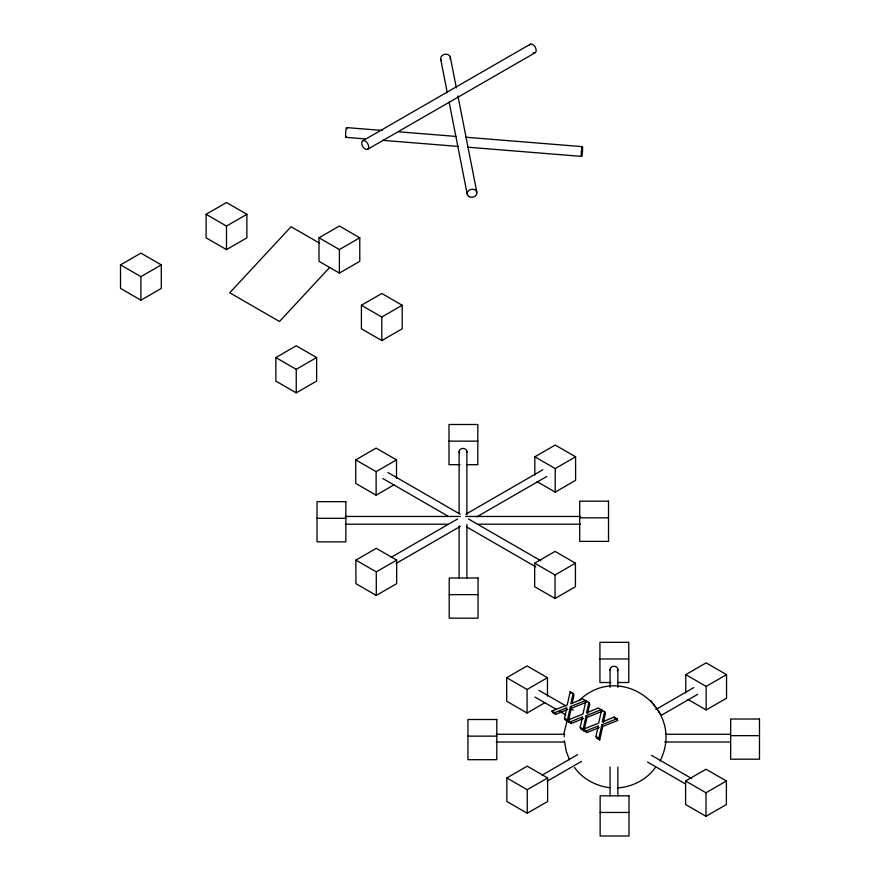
<?xml version="1.0" encoding="UTF-8"?>
<svg xmlns="http://www.w3.org/2000/svg" width="880" height="880" viewBox="0 0 880 880"><rect width="100%" height="100%" fill="white"/><g stroke="black" fill="none" stroke-linecap="round" stroke-linejoin="round"><path stroke-width="1.32" d="M568.271 721.743L567.446 720.016L570.438 706.585L585.508 700.546L586.333 702.273L571.263 708.301L568.271 721.743L565.268 720.005L564.454 718.289L566.885 707.729L554.763 712.701L551.936 711.062L567.237 704.935L570.196 691.702L573.188 693.429L574.002 695.156L572.209 702.922M584.001 730.818L583.176 729.102L586.168 715.66L601.238 709.632L602.063 711.348L586.982 717.387L584.001 730.818L580.998 729.091L580.173 727.364L582.604 716.804L570.493 721.776L567.666 720.148L582.956 714.021L585.926 700.788L588.907 702.515L589.732 704.231L587.642 713.306M599.72 739.904L598.906 738.177L601.887 724.746L616.957 718.707L617.782 720.423L602.712 726.462L599.72 739.904L596.717 738.166L595.903 736.45L598.334 725.879L586.223 730.851L583.385 729.223L598.686 723.096L601.645 709.863L604.637 711.59L605.462 713.306L603.361 722.381M573.188 693.429L570.79 703.802L582.67 698.907L585.508 700.546M588.907 702.515L586.52 712.877L598.389 707.982L601.238 709.632M604.637 711.59L602.239 721.952L614.119 717.068L616.957 718.707M567.336 719.95L564.102 732.622L564.234 736.703M660.066 760.936C686.136 709.654 620.686 660.418 579.106 700.491M655.402 767.448C646.877 779.548 632.225 787.061 617.551 787.886M329.659 267.454L279.488 321.486L229.746 292.776L291.071 226.721L319.495 243.133M206.107 214.302L226.49 202.532L246.884 214.302L246.884 237.842L226.49 249.612L206.107 237.842L206.107 214.302L226.49 226.072L246.884 214.302M120.516 264.88L140.91 253.11L161.293 264.88L161.293 288.42L140.91 300.19L120.516 288.42L120.516 264.88L140.91 276.65L161.293 264.88M362.945 140.679L530.42 44.143M367.477 149.38A4.917 2.871 60 0 0 366.377 141.878A4.917 2.871 60 0 0 361.779 143.825A4.917 2.871 60 0 0 367.477 149.38L534.952 52.844M319.011 237.787L339.394 226.017L359.777 237.787L359.777 261.327L339.394 273.086L319.011 261.327L319.011 237.787L339.394 249.557L359.777 237.787M361.405 305.261L381.799 293.491L402.182 305.261L402.182 328.801L381.799 340.571L361.405 328.801L361.405 305.261L381.799 317.031L402.182 305.261M275.858 357.555L296.241 345.785L316.624 357.555L316.624 381.095L296.241 392.865L275.858 381.095L275.858 357.555L296.241 369.325L316.624 357.555M394.24 484.726L376.123 495.187L355.74 483.417L355.74 459.877L376.123 448.107L396.506 459.877L396.506 478.192M355.74 459.877L376.123 471.647L396.506 459.877M355.894 560.12L376.288 548.35L396.671 560.12L396.671 583.649L376.288 595.419L355.894 583.649L355.894 560.12L376.288 571.879L396.671 560.12M534.82 475.123L534.82 456.808L555.214 445.049L575.597 456.808L575.597 480.348L555.214 492.118L537.086 481.657M391.116 557.348L457.512 519.013M465.806 514.228L542.872 469.733M534.82 456.808L555.214 468.578L575.597 456.808M396.187 563.398L460.218 526.438M476.806 516.857L546.766 476.476M534.666 563.178L555.049 551.408L575.432 563.178L575.432 586.718L555.049 598.488L534.666 586.718L534.666 563.178L555.049 574.948L575.432 563.178M545.193 702.548L527.076 713.009L506.682 701.239L506.682 677.699L527.076 665.929L547.459 677.699L547.459 696.014M506.682 677.699L527.076 689.469L547.459 677.699M506.847 777.942L527.23 766.172L547.613 777.942L547.613 801.482L527.23 813.241L506.847 801.482L506.847 777.942L527.23 789.712L547.613 777.942M685.773 692.945L685.773 674.641L706.156 662.871L726.539 674.641L726.539 698.17L706.156 709.94L688.039 699.479M542.069 775.17L577.632 754.633M655.886 709.467L693.825 687.555M685.773 674.641L706.156 686.411L726.539 674.641M547.14 781.231L581.526 761.376M660.957 715.517L697.708 694.298M685.608 781L706.002 769.23L726.385 781L726.385 804.54L706.002 816.31L685.608 804.54L685.608 781L706.002 792.77L726.385 781M551.936 711.062L552.761 712.789L555.588 714.417L567.71 709.445M567.666 720.148L568.48 721.864L571.318 723.492L583.429 718.52M583.385 729.223L584.21 730.939L587.037 732.578L599.159 727.606M448.987 441.144L477.818 441.144M459.976 464.684L448.987 464.684L448.987 424.501L477.818 424.501L477.818 464.684L466.84 464.684M345.334 516.461L460.273 516.461M465.751 516.461L580.69 516.461M579.7 517.836L608.531 517.836M317.02 518.32L345.851 518.32M345.334 524.205L447.964 524.205M478.06 524.205L580.69 524.205M449.207 594.638L478.038 594.638M599.94 658.966L628.771 658.966M610.929 682.506L599.94 682.506L599.94 642.323L628.771 642.323L628.771 682.506L617.793 682.506M496.287 734.283L564.696 734.283M665.951 734.283L730.268 734.283M730.653 735.658L759.484 735.658M467.962 736.142L496.793 736.142M496.287 742.027L564.696 742.027M664.587 742.027L730.268 742.027M600.149 812.46L628.98 812.46M609.774 787.688C596.057 786.093 582.505 778.899 574.519 767.448M346.654 127.589L382.261 130.471M398.706 131.802L456.236 136.444M465.828 137.225L582.263 146.63M345.95 137.357L365.134 138.908M382.943 140.349L458.282 146.443M467.863 147.213L581.559 156.398M387.893 472.472L460.218 514.228M468.512 519.013L540.837 560.769M382.822 478.522L448.019 516.175M466.994 527.12L535.755 566.83M538.846 690.294L566.115 706.035M570.856 708.774L573.221 710.149M651.475 755.326L691.779 778.591M534.952 697.037L556.292 709.357M559.845 711.403L565.774 714.835M647.581 762.058L685.52 783.959M564.454 718.289L567.446 720.016M580.173 727.364L583.176 729.102M595.903 736.45L598.906 738.177M661.078 714.879L650.804 700.491M614.119 717.068L614.944 718.784M601.645 709.863L602.47 711.579M601.887 724.746L602.712 726.462M586.168 715.66L586.982 717.387M570.196 691.702L571.021 693.429M586.223 730.851L587.037 732.578M570.438 706.585L571.263 708.301M570.493 721.776L571.318 723.492M554.763 712.701L555.588 714.417M569.393 759.704L566.181 751.058L564.366 740.795M450.318 57.156L456.357 87.901M457.93 95.92L476.828 192.181M440.726 59.268L447.282 92.686M449.119 102.047L467.236 194.293M706.156 686.411L706.156 709.94M706.002 792.77L706.002 816.31M617.848 669.427L617.848 687.302M617.848 767.019L617.848 795.894M610.071 669.427L610.071 687.302M610.071 767.019L610.071 795.894M555.214 468.578L555.214 492.118M555.049 574.948L555.049 598.488M527.23 789.712L527.23 813.241M527.076 689.469L527.076 713.009M466.895 451.605L466.895 514.833M466.895 524.458L466.895 578.061M459.118 451.605L459.118 513.458M459.118 525.833L459.118 578.061M381.799 317.031L381.799 340.571M376.288 571.879L376.288 595.419M376.123 471.647L376.123 495.187M339.394 249.557L339.394 273.086M296.241 369.325L296.241 392.865M226.49 226.072L226.49 249.612M140.91 276.65L140.91 300.19M459.646 453.189A3.894 3.179 0 0 1 462.506 448.459A3.894 3.179 0 0 1 466.763 452.43M610.203 670.252A3.894 3.179 0 0 1 614.471 666.281A3.894 3.179 0 0 1 617.331 671.011M441.122 60.236A4.917 4.004 -11.1 0 1 445.247 54.197A4.917 4.004 -11.1 0 1 450.131 59.246M346.313 136.543A4.917 0.583 -85.4 0 1 345.598 135.553A4.917 0.583 -85.4 0 1 346.17 128.953A4.917 0.583 -85.4 0 1 346.984 128.788M529.397 45.287A4.917 2.871 60 0 1 535.348 47.366A4.917 2.871 60 0 1 533.324 52.811M608.531 501.193L579.7 501.193L579.7 541.376L608.531 541.376L608.531 501.193M345.851 501.677L317.02 501.677L317.02 541.86L345.851 541.86L345.851 501.677M478.038 577.995L449.207 577.995L449.207 618.178L478.038 618.178L478.038 577.995M759.484 719.015L730.653 719.015L730.653 759.198L759.484 759.198L759.484 719.015M496.793 719.499L467.962 719.499L467.962 759.682L496.793 759.682L496.793 719.499M628.98 795.817L600.149 795.817L600.149 836L628.98 836L628.98 795.817M469.282 196.746A4.917 4.004 -11.1 0 0 476.905 193.226A4.917 4.004 -11.1 0 0 469.92 189.739A4.917 4.004 -11.1 0 0 469.282 196.746M582.098 154.726A4.917 0.583 -85.4 0 0 582.406 146.707A4.917 0.583 -85.4 0 0 581.229 153.109A4.917 0.583 -85.4 0 0 582.098 154.726"/></g></svg>
